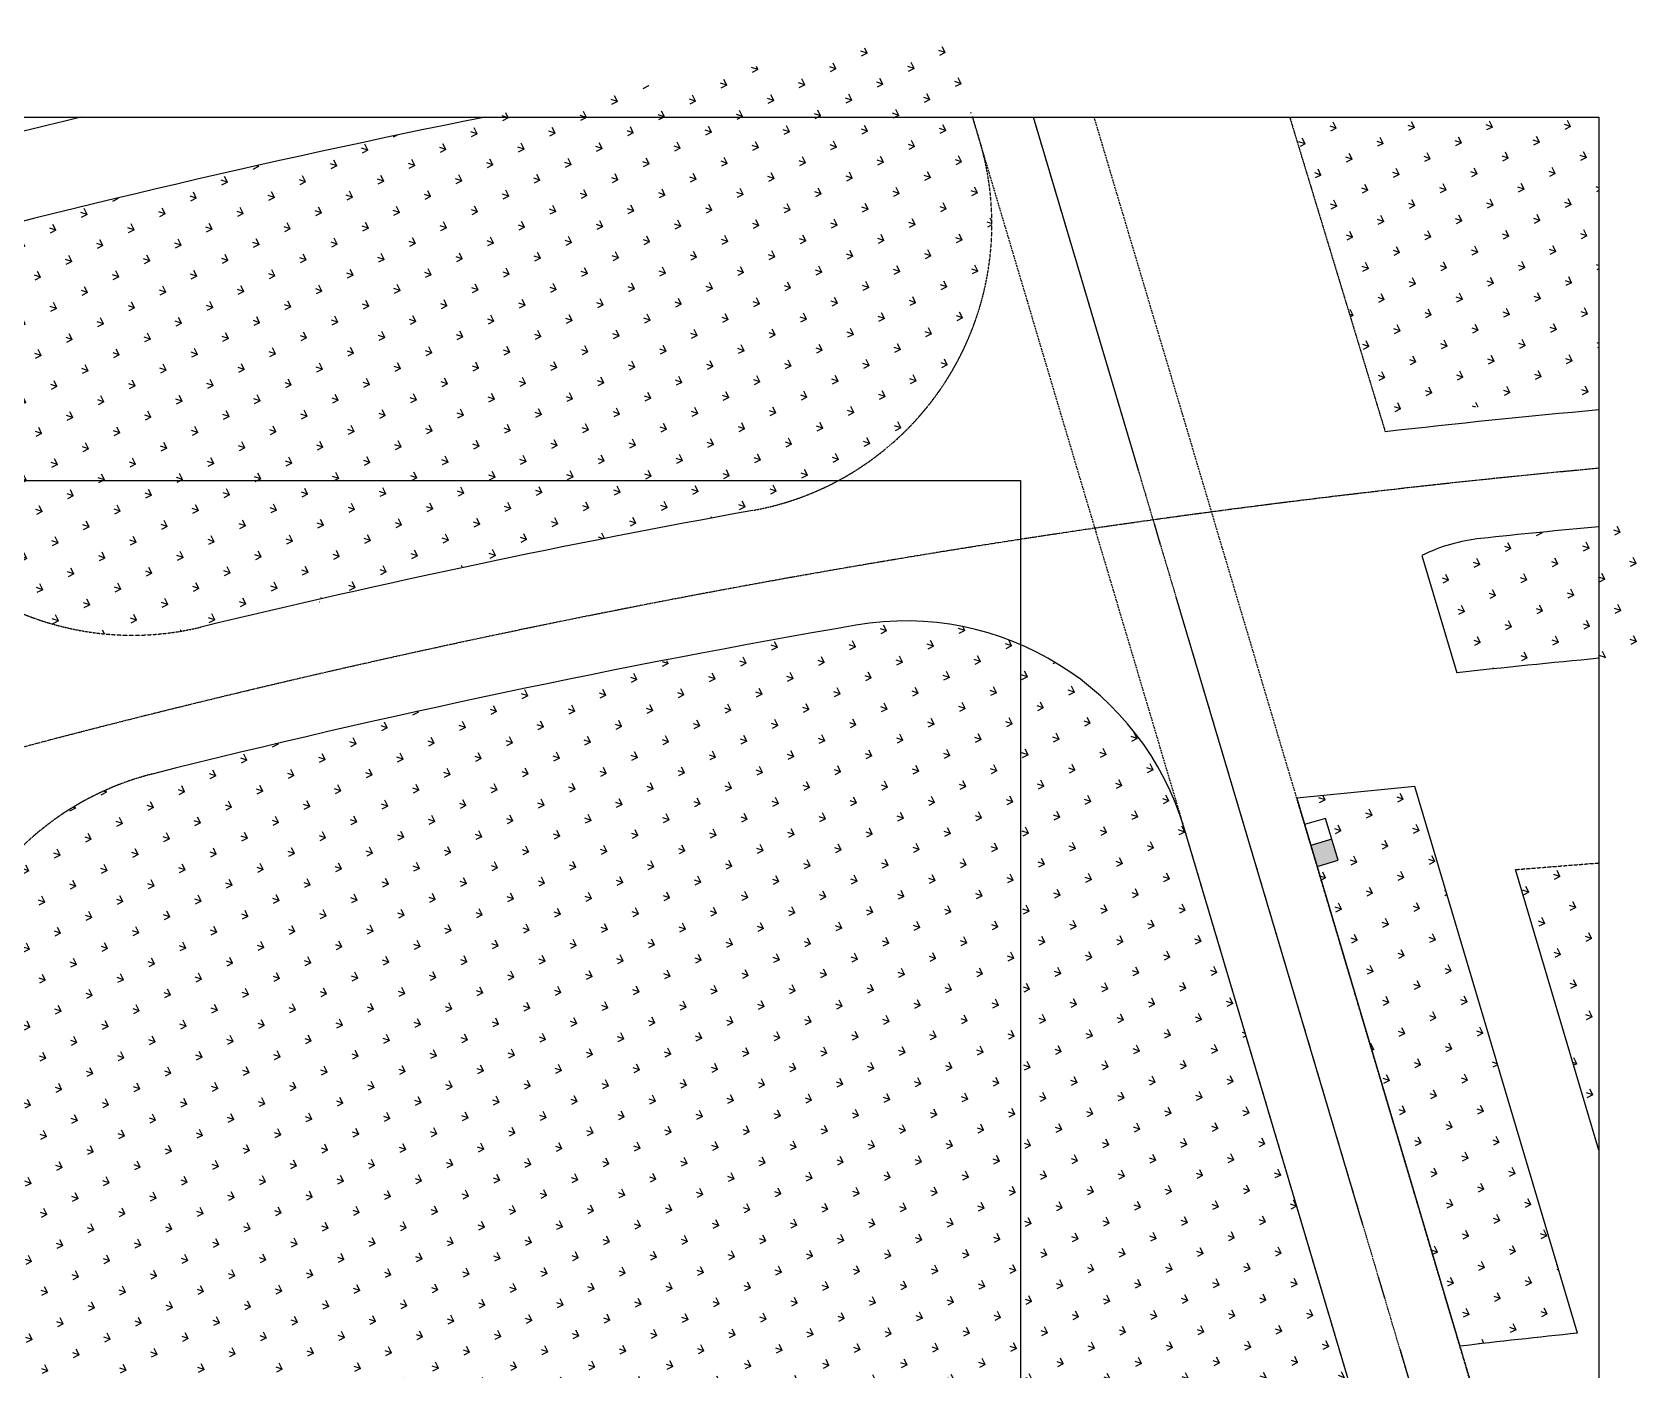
# Model space of a CAD drawing. Header units: millimetres. Extents: x -167 to 12027559, y -6694179 to 6449.
# Drawn here: x 11694520 to 11749616, y -6395673 to -6349710 of the extents above; entities that cross this region are included whole.
import ezdxf

# ---------------------------------------------------------------- set-up
doc = ezdxf.new("R2010")
doc.units = ezdxf.units.MM
doc.header["$LTSCALE"] = 10
for name, pattern in [('A1-RI-F1$0$CENTER2', [1.125, 0.75, -0.125, 0.125, -0.125]), ('A1-RI-F1$0$HIDDEN', [0.375, 0.25, -0.125]), ('A1-RI-F1$0$SJX', [9, 6, -3]), ('A1-RI-F1$0$ZXX0', [15, 10, -2.5, 0, -2.5]), ('A1-RI-F1$0$ZXX1000', [18, 15, -1.25, 0.5, -1.25])]:
    doc.linetypes.add(name, pattern=pattern)
for name, color, linetype in [('A1-RI-F1$0$442 Site - clean$0$mry-green area hatch', 76, 'Continuous'), ('A1-RI-F1$0$442 Site - clean$0$mry-roads', 2, 'Continuous'), ('A1-RI-F1$0$G-ACCS', 7, 'Continuous'), ('A1-RI-F1$0$道路中线_KY2', 7, 'Continuous'), ('A1-RI-F1$0$道路中线_中科路', 7, 'Continuous'), ('A1-RI-F1$0$道路中线_内部道路', 3, 'A1-RI-F1$0$CENTER2'), ('A1-RI-F1$0$雨水口', 6, 'Continuous')]:
    doc.layers.add(name, color=color, linetype=linetype)
doc.layers.add('A1-RI-F1$0$车行道边线', color=5, linetype='A1-RI-F1$0$SJX', lineweight=40)
pattern_1 = [(161.94682, (-11520186.1, 6499236.26), (-1069.71302, -543.795965), [225, -1472.05628]), (116.94682, (-11520186.1, 6499236.3), (-1069.71302, -543.79596), [225, -975]), (206.94682, (-11520186.1, 6499236.3), (543.79596, -1069.71302), [225, -975])]

# ---------------------------------------------------------------- blocks, each defined once
blk = doc.blocks.new('A1-RI-F1$0$A$C3AEB7430')
at = {"layer": 'A1-RI-F1$0$雨水口'}
blk.add_hatch(color=3, dxfattribs=at).paths.add_polyline_path([(0.382, 0.99), (-0.304, 0.686), (0, 0), (0.686, 0.304)])
at = {"layer": 'A1-RI-F1$0$雨水口', "color": 3}
blk.add_line((0.686, 0.304), (0.382, 0.99), dxfattribs=at)
blk.add_lwpolyline([(1.068, 1.293), (-0.304, 0.686), (0, 0), (1.371, 0.608)], close=True, dxfattribs=at)
blk = doc.blocks.new('A1-RI-F1$0$A$C6B365CFD')
at = {"layer": 'A1-RI-F1$0$442 Site - clean$0$mry-green area hatch'}
h = blk.add_hatch(dxfattribs=at)
h.set_pattern_fill('GRASS', color=256, scale=1200, angle=71.9468, style=0)
h.set_pattern_definition(pattern_1)
edge = h.paths.add_edge_path()
edge.add_line((188884, 148131), (187801, 151770))
edge.add_arc((240588, -192829), 348618, 98.70908, 105.16755)
edge.add_line((149375, 143645), (149860, 139875))
edge.add_arc((159778, 141152), 10000, 187.3373, 283.4183)
edge.add_arc((240613, -192946), 333738, 100.26957, 103.60674, ccw=False)
edge.add_arc((179299, 145279), 10000, 280.4581, 376.568)
h = blk.add_hatch(dxfattribs=at)
h.set_pattern_fill('GRASS', color=256, scale=1200, angle=71.9468, style=0)
h.set_pattern_definition(pattern_1)
edge = h.paths.add_edge_path()
edge.add_line((210152, 148956), (199593, 148956))
edge.add_line((199593, 148956), (202666, 138627))
edge.add_arc((240588, -192829), 333618, 95.23449, 96.52686, ccw=False)
edge.add_line((210152, 139398), (210152, 148956))
h = blk.add_hatch(dxfattribs=at)
h.set_pattern_fill('GRASS', color=256, scale=1200, angle=71.9468, style=0)
h.set_pattern_definition(pattern_1)
edge = h.paths.add_edge_path()
edge.add_arc((206720, 128509), 6000, 96.0167, 116.1621)
edge.add_line((204074, 133895), (205274, 129863))
edge.add_arc((238560, -172782), 304470, 94.19013, 96.27637, ccw=False)
edge.add_line((216313, 130874), (216032, 135365))
edge.add_arc((238178, -168274), 304446, 94.17158, 96.05004)
edge.add_line((206091, 134476), (206091, 134476))
h = blk.add_hatch(dxfattribs=at)
h.set_pattern_fill('GRASS', color=256, scale=1200, angle=71.9468, style=0)
h.set_pattern_definition(pattern_1)
edge = h.paths.add_edge_path()
edge.add_arc((186331, 121643), 10000, 16.568, 90)
edge.add_arc((225616, -127974), 262572, 98.60461, 104.36008)
edge.add_arc((163098, 116474), 10257, 104.7066, 195.9766)
edge.add_line((153237, 113650), (156002, 92182))
edge.add_arc((167903, 93714), 12000, 187.3373, 200.1736)
edge.add_arc((240588, -192829), 294618, 97.31623, 106.55533, ccw=False)
edge.add_arc((191095, 98617), 12000, 3.6979, 16.568)
edge.add_line((202597, 102038), (195916, 124494))
h = blk.add_hatch(dxfattribs=at)
h.set_pattern_fill('GRASS', color=256, scale=1200, angle=71.9468, style=0)
h.set_pattern_definition(pattern_1)
edge = h.paths.add_edge_path()
edge.add_line((209415, 107174), (203827, 125958))
edge.add_line((203827, 125958), (199773, 125556))
edge.add_line((199773, 125556), (205375, 106727))
edge.add_arc((240588, -192829), 301618, 95.93224, 96.70441, ccw=False)
h = blk.add_hatch(dxfattribs=at)
h.set_pattern_fill('GRASS', color=256, scale=1200, angle=71.9468, style=0)
h.set_pattern_definition(pattern_1)
h.paths.add_polyline_path([(210152, 113467), (210152, 123329), (207285, 123101)])
at = {"layer": 'A1-RI-F1$0$442 Site - clean$0$mry-roads', "linetype": 'A1-RI-F1$0$HIDDEN'}
for p, q in [((188884, 148131), (188638, 148956)), ((205375, 106727), (208506, 96202))]:
    blk.add_line(p, q, dxfattribs=at)
at = {"layer": 'A1-RI-F1$0$442 Site - clean$0$mry-roads'}
for p, q in [((206091, 134476), (206091, 134476)), ((204074, 133895), (205274, 129863)), ((203827, 125958), (199773, 125556)), ((209415, 107174), (203827, 125958)), ((199773, 125556), (205375, 106727)), ((203314, 99628), (195916, 124494)), ((210152, 113467), (207285, 123101))]:
    blk.add_line(p, q, dxfattribs=at)
blk.add_lwpolyline([(158016, 148956, 0.006625), (148988, 146648), (148691, 148956)], format="xyb", dxfattribs=at)
at = {"layer": 'A1-RI-F1$0$442 Site - clean$0$mry-roads', "linetype": 'A1-RI-F1$0$HIDDEN'}
for points in [[(199528, 148956), (202811, 138140)], [(207285, 123101), (210152, 123329)]]:
    blk.add_lwpolyline(points, dxfattribs=at)
at = {"layer": 'A1-RI-F1$0$442 Site - clean$0$mry-roads'}
for centre, radius, start, end in [((240588, -192829), 348618, 101.36268, 105.16755), ((240588, -192829), 333118, 95.24237, 96.51163), ((240588, -192829), 333618, 100.27447, 103.60183), ((206720, 128509), 6000, 96.0167, 116.1621), ((240595, -192905), 329195, 95.30624, 96.0165), ((240588, -192829), 329118, 99.78911, 104.08495), ((186331, 121643), 10000, 16.568, 99.7891), ((240588, -192829), 324618, 95.38004, 96.24546), ((240588, -192829), 301618, 95.93224, 96.70441)]:
    blk.add_arc(centre, radius, start, end, dxfattribs=at)
at = {"layer": 'A1-RI-F1$0$442 Site - clean$0$mry-roads', "linetype": 'A1-RI-F1$0$HIDDEN'}
for centre, start, end in [((179299, 145279), 280.2745, 16.568), ((159778, 141152), 187.3373, 283.6018), ((162928, 116695), 104.0849, 187.3373)]:
    blk.add_arc(centre, 10000, start, end, dxfattribs=at)
at = {"layer": 'A1-RI-F1$0$车行道边线', "linetype": 'A1-RI-F1$0$SJX', "lineweight": -3}
for p, q in [((203361, 99469), (188638, 148956)), ((208506, 96202), (192812, 148956))]:
    blk.add_line(p, q, dxfattribs=at)
at = {"layer": 'A1-RI-F1$0$道路中线_KY2', "color": 1, "linetype": 'A1-RI-F1$0$ZXX0', "ltscale": 0.5}
blk.add_line((209747, 85019), (190725, 148956), dxfattribs=at)
at = {"layer": 'A1-RI-F1$0$道路中线_中科路', "color": 6, "linetype": 'A1-RI-F1$0$ZXX1000', "ltscale": 150}
blk.add_line((209747, 85019), (190725, 148956), dxfattribs=at)
at = {"layer": 'A1-RI-F1$0$道路中线_内部道路', "ltscale": 10}
blk.add_arc((240588, -192829), 331118, 95.27413, 136.56334, dxfattribs=at)
at = {"layer": 'Defpoints'}
for points in [[(152, 148956), (210152, 148956), (210152, 456), (152, 456)], [(22277, 136466), (190277, 136466), (190277, 17666), (22277, 17666)]]:
    blk.add_lwpolyline(points, close=True, dxfattribs=at)
at = {"layer": 'A1-RI-F1$0$雨水口', "xscale": 999.9999999996306, "yscale": 999.9999999996306, "zscale": 999.9999999996306, "rotation": 82.67359027193412}
blk.add_blockref('A1-RI-F1$0$A$C3AEB7430', (201190, 123423), dxfattribs=at)
blk = doc.blocks.new('A1-RI-F1')
at = {"layer": 'Defpoints'}
blk.add_lwpolyline([(11560469.4, -6365118.3), (11728469.4, -6365118.3), (11728469.4, -6483918.3), (11560469.4, -6483918.3)], close=True, dxfattribs=at)
at = {"layer": 'A1-RI-F1$0$G-ACCS', "linetype": 'ByBlock'}
blk.add_blockref('A1-RI-F1$0$A$C6B365CFD', (11538192.7, -6501584.3), dxfattribs=at)

msp = doc.modelspace()

# ---------------------------------------------------------------- block references
at = {"color": 0}
msp.add_blockref('A1-RI-F1', (0, 0), dxfattribs=at)

doc.saveas('drawing.dxf')
